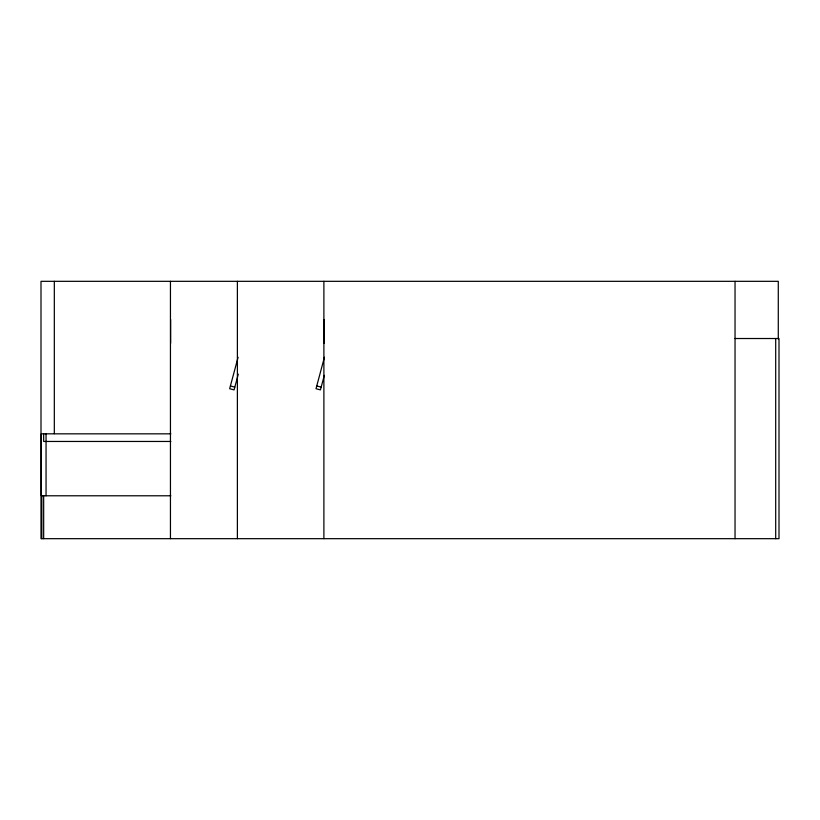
<?xml version="1.0" encoding="UTF-8"?>
<svg xmlns="http://www.w3.org/2000/svg" width="820" height="820" viewBox="0 0 820 820"><rect width="100%" height="100%" fill="white"/><g stroke="black" fill="none" stroke-linecap="round" stroke-linejoin="round"><path stroke-width="1.23" d="M238.107 357.223L229.661 388.721L234.079 389.9L238.302 374.156M324.443 357.223L316.007 388.721L320.425 389.9L324.32 375.365M735.038 338.516L779 338.516L779 538.678L41 538.678L41 281.321L778.282 281.321L778.282 338.937M170.857 433.831L41.287 433.831L41.287 495.782L170.857 495.782M170.857 441.457L43.665 441.457L43.665 433.831M316.745 385.953L321.163 387.142M230.399 385.953L234.817 387.142M775.699 338.516L775.699 538.678M735.038 281.321L735.038 538.678M324.074 319.452L324.074 343.283M323.89 281.321L323.89 538.678M237.39 281.321L237.39 538.678M170.632 319.452L170.632 343.283M170.447 281.321L170.447 538.678M54.325 281.321L54.325 433.688M46.053 433.831L46.053 495.782M43.665 495.782L43.665 538.678M41.851 495.782L41.851 538.678"/></g></svg>
